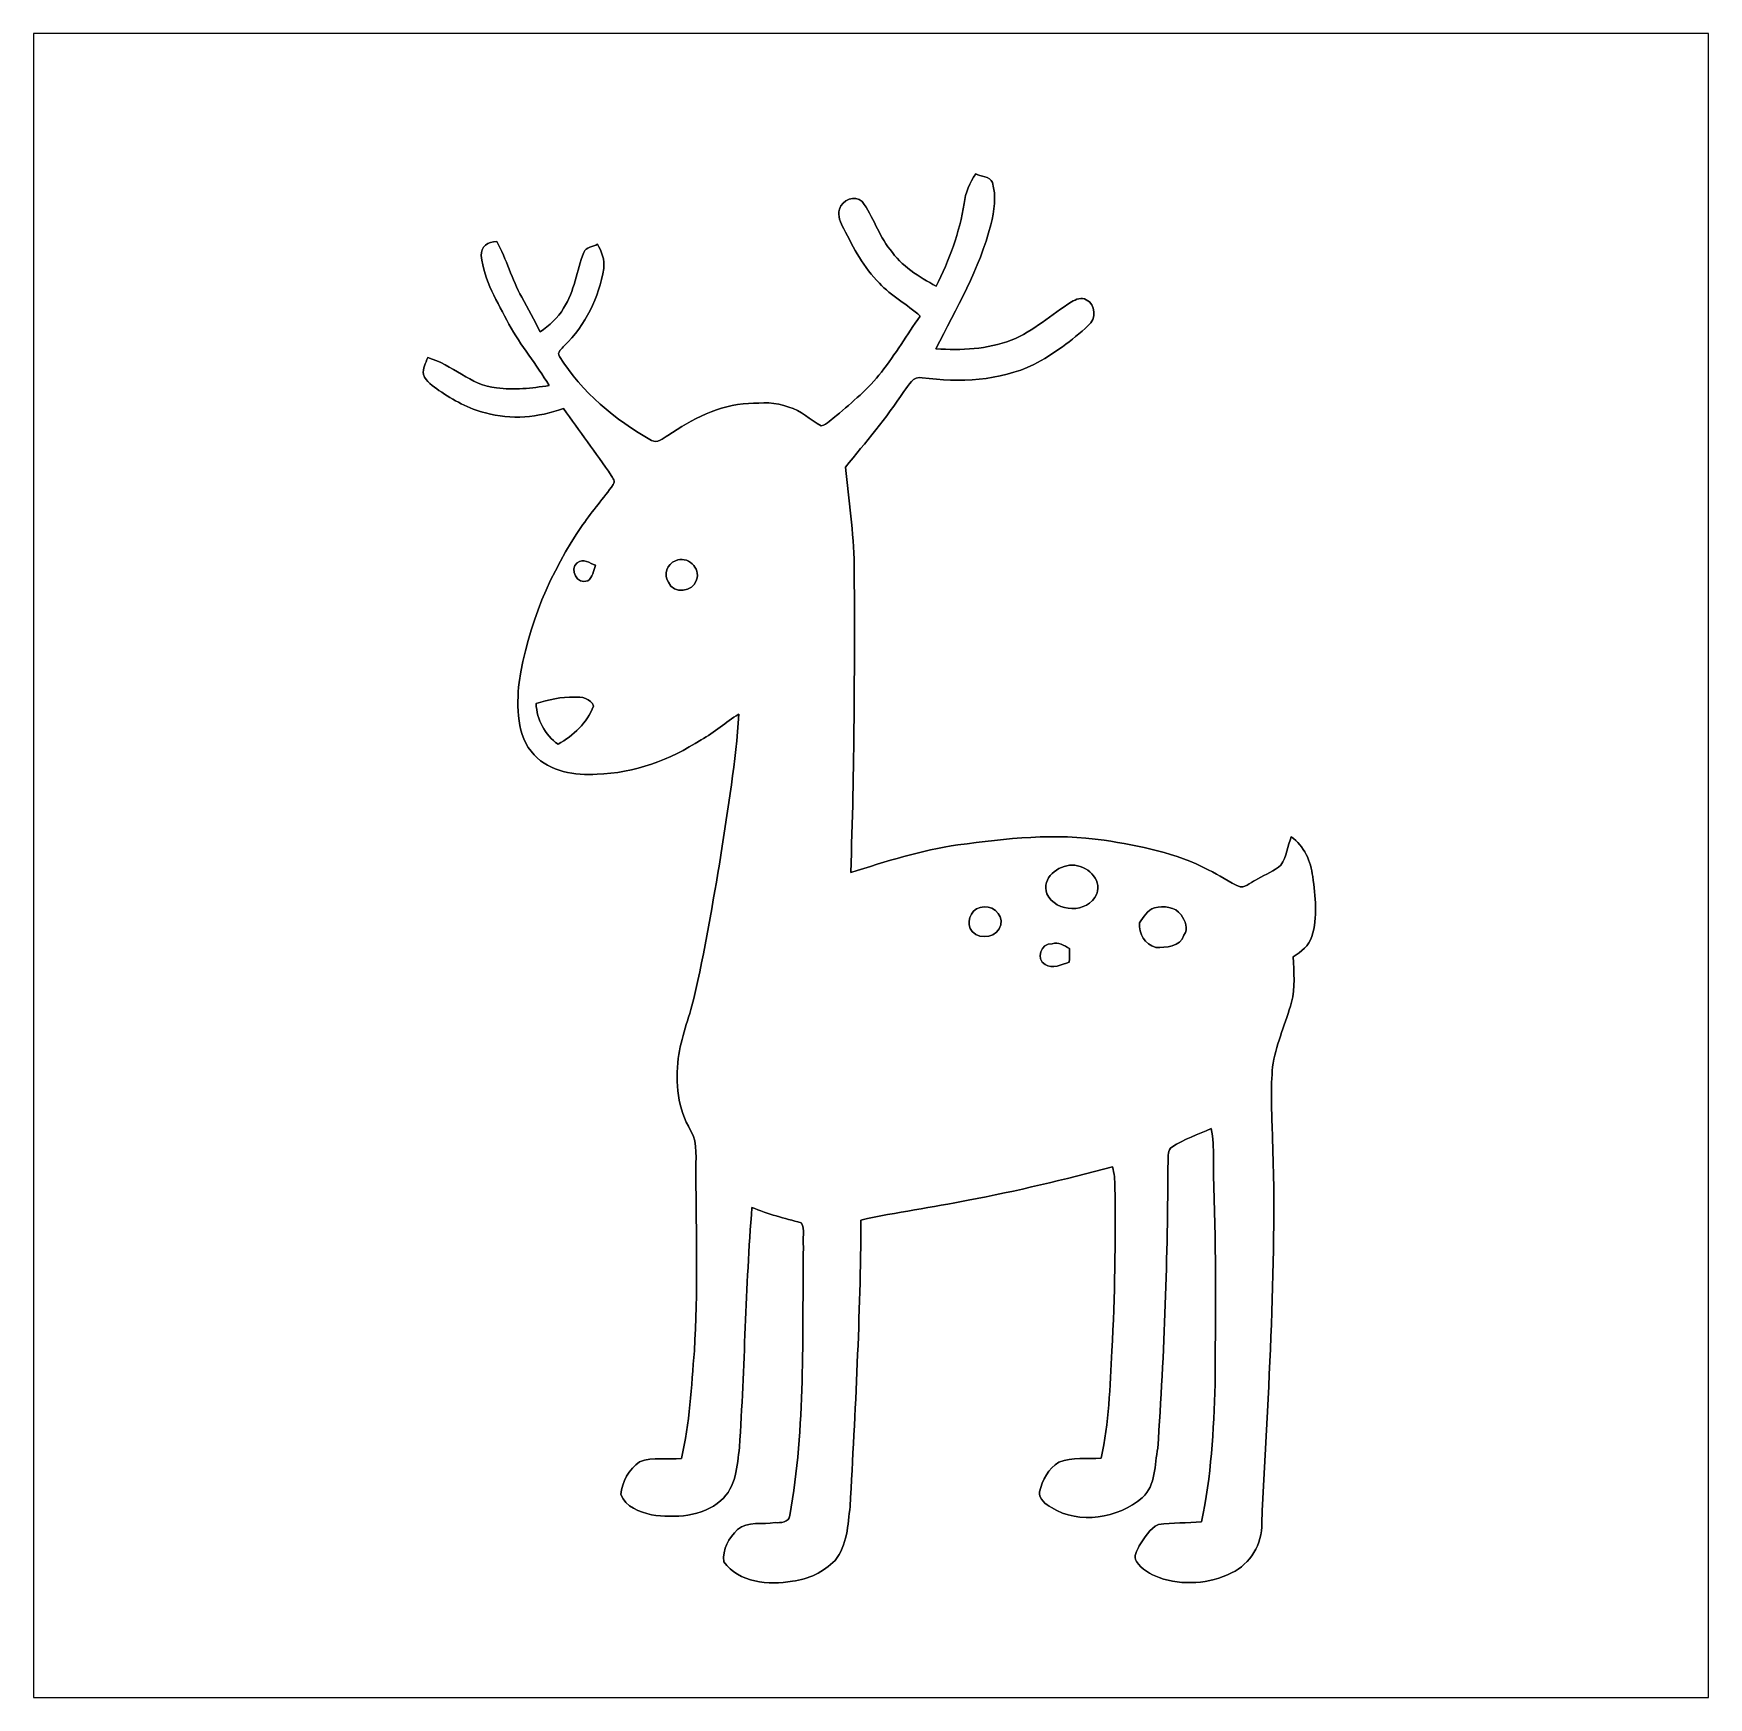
# Model space of a CAD drawing. Header units: centimetres. Extents: x -16.8 to 16.8, y -16.7 to 16.7.
import ezdxf

# ---------------------------------------------------------------- set-up
doc = ezdxf.new("R2010")
doc.units = ezdxf.units.CM
doc.header["$MEASUREMENT"] = 0
doc.layers.add('Layer 1', color=7, linetype='Continuous')

msp = doc.modelspace()

# ---------------------------------------------------------------- linework, layer by layer
at = {"layer": 'Layer 1', "color": 7}
for points, knots in [([(-16.77458, 16.66875), (-16.77458, 16.66875), (16.77458, 16.66875), (16.77458, 16.66875), (16.77458, 16.66875), (16.77458, 16.66875), (16.77458, -16.66875), (16.77458, -16.66875), (16.77458, -16.66875), (16.77458, -16.66875), (-16.77458, -16.66875), (-16.77458, -16.66875), (-16.77458, -16.66875), (-16.77458, -16.66875), (-16.77458, 16.66875), (-16.77458, 16.66875), (-16.77458, 16.66875), (-16.77458, 16.66875), (-16.77458, 16.66875), (-16.77458, 16.66875)], [0, 0, 0, 0, 0.16666667, 0.16666667, 0.16666667, 0.16666667, 0.33333333, 0.33333333, 0.33333333, 0.33333333, 0.5, 0.5, 0.5, 0.5, 0.66666667, 0.66666667, 0.66666667, 0.66666667, 1, 1, 1, 1]), ([(2.09656, 13.85746), (1.97979, 13.67719), (1.88771, 13.47999), (1.86619, 13.26374), (1.86619, 13.26374), (1.77553, 12.68307), (1.56527, 12.12885), (1.30493, 11.60427), (1.30493, 11.60427), (0.96132, 11.79865), (0.60784, 12.00644), (0.38382, 12.34264), (0.38382, 12.34264), (0.14358, 12.63086), (0.04833, 13.00374), (-0.17568, 13.30149), (-0.17568, 13.30149), (-0.31962, 13.44754), (-0.58455, 13.33218), (-0.62759, 13.14697), (-0.62759, 13.14697), (-0.67874, 13.01221), (-0.60396, 12.87639), (-0.54575, 12.7575), (-0.54575, 12.7575), (-0.34537, 12.37297), (-0.15169, 11.97081), (0.16757, 11.66812), (0.16757, 11.66812), (0.40569, 11.40636), (0.72461, 11.24267), (0.98496, 11.00667), (0.98496, 11.00667), (0.71649, 10.63837), (0.49212, 10.23973), (0.20708, 9.88342), (0.20708, 9.88342), (-0.04763, 9.55111), (-0.3743, 9.28546), (-0.68968, 9.01418), (-0.68968, 9.01418), (-0.78952, 8.94397), (-0.87489, 8.83708), (-0.99836, 8.80992), (-0.99836, 8.80992), (-1.22061, 8.92457), (-1.40018, 9.11825), (-1.64888, 9.1821), (-1.64888, 9.1821), (-1.90147, 9.29675), (-2.18334, 9.26712), (-2.45145, 9.25724), (-2.45145, 9.25724), (-3.04412, 9.22302), (-3.5881, 8.94786), (-4.06823, 8.61589), (-4.06823, 8.61589), (-4.16489, 8.56156), (-4.27919, 8.44762), (-4.39702, 8.51535), (-4.39702, 8.51535), (-5.12445, 8.92916), (-5.79085, 9.48161), (-6.23923, 10.19563), (-6.23923, 10.19563), (-6.29779, 10.28559), (-6.19478, 10.3505), (-6.14292, 10.41118), (-6.14292, 10.41118), (-5.7217, 10.82463), (-5.44442, 11.37779), (-5.35411, 11.95987), (-5.35411, 11.95987), (-5.3273, 12.13203), (-5.39609, 12.30101), (-5.47793, 12.44847), (-5.47793, 12.44847), (-5.55766, 12.39026), (-5.71183, 12.39414), (-5.75169, 12.28196), (-5.75169, 12.28196), (-5.90409, 11.91754), (-5.93125, 11.50056), (-6.15844, 11.16753), (-6.15844, 11.16753), (-6.26674, 10.96786), (-6.44208, 10.81899), (-6.62658, 10.69199), (-6.62658, 10.69199), (-6.74476, 10.92553), (-6.86611, 11.1573), (-6.99488, 11.38484), (-6.99488, 11.38484), (-7.19667, 11.74186), (-7.29509, 12.14579), (-7.49618, 12.50315), (-7.49618, 12.50315), (-7.66868, 12.50244), (-7.81614, 12.39485), (-7.80697, 12.21916), (-7.80697, 12.21916), (-7.75159, 11.71928), (-7.48136, 11.28219), (-7.25099, 10.84651), (-7.25099, 10.84651), (-7.0171, 10.414), (-6.69466, 10.03829), (-6.44843, 9.61496), (-6.44843, 9.61496), (-6.79626, 9.56063), (-7.15081, 9.52147), (-7.50217, 9.56874), (-7.50217, 9.56874), (-8.0204, 9.61743), (-8.38729, 10.04464), (-8.87801, 10.17482), (-8.87801, 10.17482), (-8.91681, 10.06651), (-8.98631, 9.95574), (-8.96549, 9.83686), (-8.96549, 9.83686), (-8.91223, 9.69081), (-8.77253, 9.60367), (-8.65364, 9.51442), (-8.65364, 9.51442), (-8.36189, 9.33132), (-8.06274, 9.14259), (-7.72054, 9.06921), (-7.72054, 9.06921), (-7.20972, 8.91928), (-6.65833, 8.97714), (-6.16232, 9.15458), (-6.16232, 9.15458), (-5.83706, 8.71149), (-5.51815, 8.26347), (-5.201, 7.81438), (-5.201, 7.81438), (-5.17137, 7.76182), (-5.11598, 7.69232), (-5.16537, 7.63482), (-5.16537, 7.63482), (-5.35093, 7.35471), (-5.58412, 7.10882), (-5.77003, 6.82872), (-5.77003, 6.82872), (-6.4262, 5.88857), (-6.87282, 4.79884), (-7.05026, 3.66571), (-7.05026, 3.66571), (-7.09083, 3.17712), (-7.11024, 2.59856), (-6.74546, 2.21403), (-6.74546, 2.21403), (-6.42902, 1.87889), (-5.92702, 1.79987), (-5.48711, 1.82668), (-5.48711, 1.82668), (-4.74416, 1.8542), (-4.02096, 2.11138), (-3.40325, 2.52024), (-3.40325, 2.52024), (-3.12984, 2.65853), (-2.91006, 2.87514), (-2.64936, 3.03177), (-2.64936, 3.03177), (-2.70228, 2.08421), (-2.87091, 1.14794), (-3.00496, 0.20955), (-3.00496, 0.20955), (-3.17112, -0.75036), (-3.32211, -1.7145), (-3.55106, -2.66241), (-3.55106, -2.66241), (-3.64455, -3.06564), (-3.80894, -3.45123), (-3.86221, -3.86362), (-3.86221, -3.86362), (-3.92042, -4.35328), (-3.86786, -4.87609), (-3.6128, -5.30719), (-3.6128, -5.30719), (-3.45334, -5.57389), (-3.52108, -5.89739), (-3.50696, -6.19125), (-3.50696, -6.19125), (-3.50203, -7.36776), (-3.46675, -8.54498), (-3.53766, -9.72044), (-3.53766, -9.72044), (-3.59939, -10.44257), (-3.63114, -11.17212), (-3.79624, -11.8805), (-3.79624, -11.8805), (-4.07599, -11.91331), (-4.36704, -11.84134), (-4.63585, -11.94682), (-4.63585, -11.94682), (-4.84329, -12.09781), (-4.99216, -12.34757), (-5.00874, -12.60404), (-5.00874, -12.60404), (-4.91913, -12.85416), (-4.62986, -12.95118), (-4.39738, -13.00797), (-4.39738, -13.00797), (-3.92748, -13.07641), (-3.3842, -13.05384), (-3.00884, -12.72399), (-3.00884, -12.72399), (-2.70087, -12.46011), (-2.6797, -12.02761), (-2.63525, -11.65472), (-2.63525, -11.65472), (-2.52836, -10.05452), (-2.51425, -8.44903), (-2.38443, -6.85059), (-2.38443, -6.85059), (-2.06551, -6.98182), (-1.73355, -7.07249), (-1.40018, -7.15574), (-1.40018, -7.15574), (-1.30457, -7.29121), (-1.38183, -7.48312), (-1.3529, -7.63729), (-1.3529, -7.63729), (-1.38359, -9.43151), (-1.30351, -11.24656), (-1.62701, -13.01997), (-1.62701, -13.01997), (-1.63689, -13.16743), (-1.81293, -13.1699), (-1.92264, -13.16496), (-1.92264, -13.16496), (-2.17029, -13.20729), (-2.46944, -13.12439), (-2.67441, -13.30607), (-2.67441, -13.30607), (-2.84586, -13.47188), (-2.98027, -13.70048), (-2.94958, -13.94883), (-2.94958, -13.94883), (-2.64336, -14.37146), (-2.04893, -14.41803), (-1.57409, -14.33865), (-1.57409, -14.33865), (-1.2506, -14.30338), (-0.94897, -14.14921), (-0.71861, -13.92132), (-0.71861, -13.92132), (-0.47272, -13.62075), (-0.46355, -13.20906), (-0.4191, -12.8397), (-0.4191, -12.8397), (-0.31327, -10.9287), (-0.21202, -9.01735), (-0.20038, -7.10318), (-0.20038, -7.10318), (0.50906, -6.94443), (1.23155, -6.85377), (1.9431, -6.70631), (1.9431, -6.70631), (2.91641, -6.52392), (3.8795, -6.29144), (4.83623, -6.03744), (4.83623, -6.03744), (4.87433, -6.16726), (4.88527, -6.30167), (4.88562, -6.43749), (4.88562, -6.43749), (4.89902, -7.53181), (4.88597, -8.62683), (4.82494, -9.72009), (4.82494, -9.72009), (4.78437, -10.4394), (4.77238, -11.16859), (4.60728, -11.87379), (4.60728, -11.87379), (4.32576, -11.89884), (4.03366, -11.84734), (3.76484, -11.9507), (3.76484, -11.9507), (3.55812, -12.08052), (3.42688, -12.3123), (3.37785, -12.5476), (3.37785, -12.5476), (3.3528, -12.7), (3.50379, -12.79525), (3.61491, -12.8651), (3.61491, -12.8651), (4.17371, -13.21082), (4.94418, -13.07959), (5.43384, -12.66543), (5.43384, -12.66543), (5.70759, -12.41531), (5.68078, -12.00997), (5.74287, -11.67236), (5.74287, -11.67236), (5.87657, -9.75431), (5.94254, -7.83096), (5.94924, -5.90868), (5.94924, -5.90868), (5.95559, -5.82542), (5.94042, -5.6956), (6.02615, -5.64092), (6.02615, -5.64092), (6.27168, -5.48358), (6.54756, -5.38586), (6.8139, -5.2705), (6.8139, -5.2705), (6.89151, -5.65397), (6.8453, -6.04979), (6.86717, -6.43855), (6.86717, -6.43855), (6.91727, -7.75476), (6.89257, -9.07239), (6.89575, -10.38966), (6.89575, -10.38966), (6.86259, -11.31394), (6.81672, -12.24527), (6.61917, -13.15191), (6.61917, -13.15191), (6.3313, -13.17272), (6.04097, -13.1639), (5.75557, -13.20377), (5.75557, -13.20377), (5.57706, -13.28385), (5.47687, -13.47399), (5.37386, -13.63027), (5.37386, -13.63027), (5.3273, -13.72306), (5.25145, -13.83877), (5.31883, -13.94107), (5.31883, -13.94107), (5.4162, -14.10406), (5.59894, -14.19754), (5.77074, -14.26739), (5.77074, -14.26739), (6.23923, -14.42896), (6.77898, -14.39369), (7.22277, -14.1732), (7.22277, -14.1732), (7.59672, -13.99364), (7.83978, -13.59182), (7.82532, -13.17801), (7.82532, -13.17801), (7.95514, -10.52266), (8.14599, -7.86412), (8.0331, -5.20382), (8.0331, -5.20382), (8.02252, -4.78861), (8.00488, -4.37092), (8.05215, -3.95746), (8.05215, -3.95746), (8.13223, -3.53907), (8.31003, -3.14889), (8.42363, -2.74002), (8.42363, -2.74002), (8.50618, -2.44369), (8.46279, -2.13536), (8.45891, -1.83268), (8.45891, -1.83268), (8.61095, -1.72791), (8.77288, -1.60867), (8.83109, -1.42416), (8.83109, -1.42416), (8.9475, -1.03505), (8.90235, -0.61913), (8.84731, -0.22331), (8.84731, -0.22331), (8.81168, 0.08537), (8.67727, 0.39194), (8.41798, 0.57679), (8.41798, 0.57679), (8.34284, 0.39017), (8.33014, 0.17533), (8.21126, 0.00847), (8.21126, 0.00847), (8.08002, -0.11783), (7.89975, -0.17392), (7.74735, -0.26988), (7.74735, -0.26988), (7.63094, -0.31926), (7.52792, -0.43004), (7.39634, -0.42968), (7.39634, -0.42968), (7.17197, -0.33867), (6.97618, -0.18874), (6.75605, -0.08749), (6.75605, -0.08749), (6.11011, 0.25365), (5.38515, 0.39793), (4.66937, 0.50518), (4.66937, 0.50518), (3.69641, 0.65334), (2.70933, 0.54504), (1.74131, 0.41169), (1.74131, 0.41169), (1.00612, 0.31009), (0.29916, 0.07867), (-0.40675, -0.14076), (-0.40675, -0.14076), (-0.33091, 1.91029), (-0.32667, 3.96275), (-0.33584, 6.01521), (-0.33584, 6.01521), (-0.34184, 6.6735), (-0.45579, 7.32331), (-0.50906, 7.97807), (-0.50906, 7.97807), (-0.10971, 8.47796), (0.30903, 8.96338), (0.6604, 9.49925), (0.6604, 9.49925), (0.7553, 9.61637), (0.84138, 9.81781), (1.02658, 9.773), (1.02658, 9.773), (1.77553, 9.66929), (2.57069, 9.70421), (3.26178, 10.03794), (3.26178, 10.03794), (3.66183, 10.24079), (4.02061, 10.51842), (4.35257, 10.81758), (4.35257, 10.81758), (4.50956, 10.94916), (4.50779, 11.24197), (4.312, 11.3344), (4.312, 11.3344), (4.21675, 11.39649), (4.10422, 11.3411), (4.01673, 11.29347), (4.01673, 11.29347), (3.61315, 11.03983), (3.25579, 10.70398), (2.80846, 10.52477), (2.80846, 10.52477), (2.32974, 10.34239), (1.80834, 10.31381), (1.30175, 10.35403), (1.30175, 10.35403), (1.70709, 11.1633), (2.17417, 11.95317), (2.39959, 12.83829), (2.39959, 12.83829), (2.47015, 13.11204), (2.51425, 13.40697), (2.43029, 13.68319), (2.43029, 13.68319), (2.38266, 13.81513), (2.19251, 13.80067), (2.09656, 13.85746)], [0, 0, 0, 0, 0.00877193, 0.00877193, 0.00877193, 0.00877193, 0.01754386, 0.01754386, 0.01754386, 0.01754386, 0.02631579, 0.02631579, 0.02631579, 0.02631579, 0.03508772, 0.03508772, 0.03508772, 0.03508772, 0.04385965, 0.04385965, 0.04385965, 0.04385965, 0.05263158, 0.05263158, 0.05263158, 0.05263158, 0.06140351, 0.06140351, 0.06140351, 0.06140351, 0.07017544, 0.07017544, 0.07017544, 0.07017544, 0.07894737, 0.07894737, 0.07894737, 0.07894737, 0.0877193, 0.0877193, 0.0877193, 0.0877193, 0.09649123, 0.09649123, 0.09649123, 0.09649123, 0.10526316, 0.10526316, 0.10526316, 0.10526316, 0.11403509, 0.11403509, 0.11403509, 0.11403509, 0.12280702, 0.12280702, 0.12280702, 0.12280702, 0.13157895, 0.13157895, 0.13157895, 0.13157895, 0.14035088, 0.14035088, 0.14035088, 0.14035088, 0.14912281, 0.14912281, 0.14912281, 0.14912281, 0.15789474, 0.15789474, 0.15789474, 0.15789474, 0.16666667, 0.16666667, 0.16666667, 0.16666667, 0.1754386, 0.1754386, 0.1754386, 0.1754386, 0.18421053, 0.18421053, 0.18421053, 0.18421053, 0.19298246, 0.19298246, 0.19298246, 0.19298246, 0.20175439, 0.20175439, 0.20175439, 0.20175439, 0.21052632, 0.21052632, 0.21052632, 0.21052632, 0.21929825, 0.21929825, 0.21929825, 0.21929825, 0.22807018, 0.22807018, 0.22807018, 0.22807018, 0.23684211, 0.23684211, 0.23684211, 0.23684211, 0.24561404, 0.24561404, 0.24561404, 0.24561404, 0.25438596, 0.25438596, 0.25438596, 0.25438596, 0.26315789, 0.26315789, 0.26315789, 0.26315789, 0.27192982, 0.27192982, 0.27192982, 0.27192982, 0.28070175, 0.28070175, 0.28070175, 0.28070175, 0.28947368, 0.28947368, 0.28947368, 0.28947368, 0.29824561, 0.29824561, 0.29824561, 0.29824561, 0.30701754, 0.30701754, 0.30701754, 0.30701754, 0.31578947, 0.31578947, 0.31578947, 0.31578947, 0.3245614, 0.3245614, 0.3245614, 0.3245614, 0.33333333, 0.33333333, 0.33333333, 0.33333333, 0.34210526, 0.34210526, 0.34210526, 0.34210526, 0.35087719, 0.35087719, 0.35087719, 0.35087719, 0.35964912, 0.35964912, 0.35964912, 0.35964912, 0.36842105, 0.36842105, 0.36842105, 0.36842105, 0.37719298, 0.37719298, 0.37719298, 0.37719298, 0.38596491, 0.38596491, 0.38596491, 0.38596491, 0.39473684, 0.39473684, 0.39473684, 0.39473684, 0.40350877, 0.40350877, 0.40350877, 0.40350877, 0.4122807, 0.4122807, 0.4122807, 0.4122807, 0.42105263, 0.42105263, 0.42105263, 0.42105263, 0.42982456, 0.42982456, 0.42982456, 0.42982456, 0.43859649, 0.43859649, 0.43859649, 0.43859649, 0.44736842, 0.44736842, 0.44736842, 0.44736842, 0.45614035, 0.45614035, 0.45614035, 0.45614035, 0.46491228, 0.46491228, 0.46491228, 0.46491228, 0.47368421, 0.47368421, 0.47368421, 0.47368421, 0.48245614, 0.48245614, 0.48245614, 0.48245614, 0.49122807, 0.49122807, 0.49122807, 0.49122807, 0.5, 0.5, 0.5, 0.5, 0.50877193, 0.50877193, 0.50877193, 0.50877193, 0.51754386, 0.51754386, 0.51754386, 0.51754386, 0.52631579, 0.52631579, 0.52631579, 0.52631579, 0.53508772, 0.53508772, 0.53508772, 0.53508772, 0.54385965, 0.54385965, 0.54385965, 0.54385965, 0.55263158, 0.55263158, 0.55263158, 0.55263158, 0.56140351, 0.56140351, 0.56140351, 0.56140351, 0.57017544, 0.57017544, 0.57017544, 0.57017544, 0.57894737, 0.57894737, 0.57894737, 0.57894737, 0.5877193, 0.5877193, 0.5877193, 0.5877193, 0.59649123, 0.59649123, 0.59649123, 0.59649123, 0.60526316, 0.60526316, 0.60526316, 0.60526316, 0.61403509, 0.61403509, 0.61403509, 0.61403509, 0.62280702, 0.62280702, 0.62280702, 0.62280702, 0.63157895, 0.63157895, 0.63157895, 0.63157895, 0.64035088, 0.64035088, 0.64035088, 0.64035088, 0.64912281, 0.64912281, 0.64912281, 0.64912281, 0.65789474, 0.65789474, 0.65789474, 0.65789474, 0.66666667, 0.66666667, 0.66666667, 0.66666667, 0.6754386, 0.6754386, 0.6754386, 0.6754386, 0.68421053, 0.68421053, 0.68421053, 0.68421053, 0.69298246, 0.69298246, 0.69298246, 0.69298246, 0.70175439, 0.70175439, 0.70175439, 0.70175439, 0.71052632, 0.71052632, 0.71052632, 0.71052632, 0.71929825, 0.71929825, 0.71929825, 0.71929825, 0.72807018, 0.72807018, 0.72807018, 0.72807018, 0.73684211, 0.73684211, 0.73684211, 0.73684211, 0.74561404, 0.74561404, 0.74561404, 0.74561404, 0.75438596, 0.75438596, 0.75438596, 0.75438596, 0.76315789, 0.76315789, 0.76315789, 0.76315789, 0.77192982, 0.77192982, 0.77192982, 0.77192982, 0.78070175, 0.78070175, 0.78070175, 0.78070175, 0.78947368, 0.78947368, 0.78947368, 0.78947368, 0.79824561, 0.79824561, 0.79824561, 0.79824561, 0.80701754, 0.80701754, 0.80701754, 0.80701754, 0.81578947, 0.81578947, 0.81578947, 0.81578947, 0.8245614, 0.8245614, 0.8245614, 0.8245614, 0.83333333, 0.83333333, 0.83333333, 0.83333333, 0.84210526, 0.84210526, 0.84210526, 0.84210526, 0.85087719, 0.85087719, 0.85087719, 0.85087719, 0.85964912, 0.85964912, 0.85964912, 0.85964912, 0.86842105, 0.86842105, 0.86842105, 0.86842105, 0.87719298, 0.87719298, 0.87719298, 0.87719298, 0.88596491, 0.88596491, 0.88596491, 0.88596491, 0.89473684, 0.89473684, 0.89473684, 0.89473684, 0.90350877, 0.90350877, 0.90350877, 0.90350877, 0.9122807, 0.9122807, 0.9122807, 0.9122807, 0.92105263, 0.92105263, 0.92105263, 0.92105263, 0.92982456, 0.92982456, 0.92982456, 0.92982456, 0.93859649, 0.93859649, 0.93859649, 0.93859649, 0.94736842, 0.94736842, 0.94736842, 0.94736842, 0.95614035, 0.95614035, 0.95614035, 0.95614035, 0.96491228, 0.96491228, 0.96491228, 0.96491228, 0.97368421, 0.97368421, 0.97368421, 0.97368421, 0.98245614, 0.98245614, 0.98245614, 0.98245614, 1, 1, 1, 1]), ([(-5.88328, 6.06108), (-5.7718, 6.16444), (-5.63069, 6.05402), (-5.51709, 6.01416), (-5.51709, 6.01416), (-5.55131, 5.90762), (-5.57318, 5.77427), (-5.67231, 5.70336), (-5.67231, 5.70336), (-5.88116, 5.60776), (-6.0579, 5.94431), (-5.88328, 6.06108)], [0, 0, 0, 0, 0.25, 0.25, 0.25, 0.25, 0.5, 0.5, 0.5, 0.5, 1, 1, 1, 1]), ([(-3.91619, 6.10482), (-3.68406, 6.21806), (-3.39866, 5.96089), (-3.49744, 5.721), (-3.49744, 5.721), (-3.56059, 5.47476), (-3.95852, 5.43313), (-4.058, 5.67584), (-4.058, 5.67584), (-4.1529, 5.8293), (-4.08764, 6.04167), (-3.91619, 6.10482)], [0, 0, 0, 0, 0.25, 0.25, 0.25, 0.25, 0.5, 0.5, 0.5, 0.5, 1, 1, 1, 1]), ([(-6.70736, 3.2445), (-6.45971, 3.31929), (-6.20571, 3.38631), (-5.94395, 3.37291), (-5.94395, 3.37291), (-5.80461, 3.38631), (-5.60211, 3.35033), (-5.5566, 3.19193), (-5.5566, 3.19193), (-5.68537, 2.85679), (-5.9623, 2.60279), (-6.26851, 2.42782), (-6.26851, 2.42782), (-6.52956, 2.62184), (-6.69608, 2.91712), (-6.70736, 3.2445)], [0, 0, 0, 0, 0.2, 0.2, 0.2, 0.2, 0.4, 0.4, 0.4, 0.4, 0.6, 0.6, 0.6, 0.6, 1, 1, 1, 1]), ([(4.03154, 0.00882), (4.31518, 0.00353), (4.63268, -0.25964), (4.52049, -0.57009), (4.52049, -0.57009), (4.34693, -0.9712), (3.70522, -0.9525), (3.5239, -0.56656), (3.5239, -0.56656), (3.40572, -0.25083), (3.7465, 0.0067), (4.03154, 0.00882)], [0, 0, 0, 0, 0.25, 0.25, 0.25, 0.25, 0.5, 0.5, 0.5, 0.5, 1, 1, 1, 1]), ([(2.1844, -0.84314), (2.39113, -0.76376), (2.65818, -0.96238), (2.60138, -1.18604), (2.60138, -1.18604), (2.55341, -1.43792), (2.19393, -1.50248), (2.02847, -1.32362), (2.02847, -1.32362), (1.88983, -1.16734), (1.98261, -0.89076), (2.1844, -0.84314)], [0, 0, 0, 0, 0.25, 0.25, 0.25, 0.25, 0.5, 0.5, 0.5, 0.5, 1, 1, 1, 1]), ([(5.67902, -0.84843), (5.85964, -0.80222), (6.09247, -0.82444), (6.20924, -0.98813), (6.20924, -0.98813), (6.29426, -1.10173), (6.36764, -1.26612), (6.26674, -1.39524), (6.26674, -1.39524), (6.19407, -1.6316), (5.90656, -1.64394), (5.70301, -1.64042), (5.70301, -1.64042), (5.48534, -1.58609), (5.36187, -1.36525), (5.37845, -1.15111), (5.37845, -1.15111), (5.45394, -1.03223), (5.53614, -0.89323), (5.67902, -0.84843)], [0, 0, 0, 0, 0.16666667, 0.16666667, 0.16666667, 0.16666667, 0.33333333, 0.33333333, 0.33333333, 0.33333333, 0.5, 0.5, 0.5, 0.5, 0.66666667, 0.66666667, 0.66666667, 0.66666667, 1, 1, 1, 1]), ([(3.6262, -1.56774), (3.75461, -1.52153), (3.86856, -1.6062), (3.97545, -1.66264), (3.97545, -1.66264), (3.97475, -1.73143), (3.97298, -1.86972), (3.97228, -1.93887), (3.97228, -1.93887), (3.81776, -1.98367), (3.63502, -2.08492), (3.48615, -1.98296), (3.48615, -1.98296), (3.29988, -1.88101), (3.40219, -1.54129), (3.6262, -1.56774)], [0, 0, 0, 0, 0.2, 0.2, 0.2, 0.2, 0.4, 0.4, 0.4, 0.4, 0.6, 0.6, 0.6, 0.6, 1, 1, 1, 1])]:
    msp.add_open_spline(points, degree=3, knots=knots, dxfattribs=at)
at = {"layer": 'Layer 1', "color": 251}
for points, knots in [([(2.09656, 13.85746), (2.19251, 13.80067), (2.38266, 13.81513), (2.43029, 13.68319), (2.43029, 13.68319), (2.51425, 13.40697), (2.47015, 13.11204), (2.39959, 12.83829), (2.39959, 12.83829), (2.17417, 11.95317), (1.70709, 11.1633), (1.30175, 10.35403), (1.30175, 10.35403), (1.80834, 10.31381), (2.32974, 10.34239), (2.80846, 10.52477), (2.80846, 10.52477), (3.25579, 10.70398), (3.61315, 11.03983), (4.01673, 11.29347), (4.01673, 11.29347), (4.10422, 11.3411), (4.21675, 11.39649), (4.312, 11.3344), (4.312, 11.3344), (4.50779, 11.24197), (4.50956, 10.94916), (4.35257, 10.81758), (4.35257, 10.81758), (4.02061, 10.51842), (3.66183, 10.24079), (3.26178, 10.03794), (3.26178, 10.03794), (2.57069, 9.70421), (1.77553, 9.66929), (1.02658, 9.773), (1.02658, 9.773), (0.84138, 9.81781), (0.7553, 9.61637), (0.6604, 9.49925), (0.6604, 9.49925), (0.30903, 8.96338), (-0.10971, 8.47796), (-0.50906, 7.97807), (-0.50906, 7.97807), (-0.45579, 7.32331), (-0.34184, 6.6735), (-0.33584, 6.01521), (-0.33584, 6.01521), (-0.32667, 3.96275), (-0.33091, 1.91029), (-0.40675, -0.14076), (-0.40675, -0.14076), (0.29916, 0.07867), (1.00612, 0.31009), (1.74131, 0.41169), (1.74131, 0.41169), (2.70933, 0.54504), (3.69641, 0.65334), (4.66937, 0.50518), (4.66937, 0.50518), (5.38515, 0.39793), (6.11011, 0.25365), (6.75605, -0.08749), (6.75605, -0.08749), (6.97618, -0.18874), (7.17197, -0.33867), (7.39634, -0.42968), (7.39634, -0.42968), (7.52792, -0.43004), (7.63094, -0.31926), (7.74735, -0.26988), (7.74735, -0.26988), (7.89975, -0.17392), (8.08002, -0.11783), (8.21126, 0.00847), (8.21126, 0.00847), (8.33014, 0.17533), (8.34284, 0.39017), (8.41798, 0.57679), (8.41798, 0.57679), (8.67727, 0.39194), (8.81168, 0.08537), (8.84731, -0.22331), (8.84731, -0.22331), (8.90235, -0.61913), (8.9475, -1.03505), (8.83109, -1.42416), (8.83109, -1.42416), (8.77288, -1.60867), (8.61095, -1.72791), (8.45891, -1.83268), (8.45891, -1.83268), (8.46279, -2.13536), (8.50618, -2.44369), (8.42363, -2.74002), (8.42363, -2.74002), (8.31003, -3.14889), (8.13223, -3.53907), (8.05215, -3.95746), (8.05215, -3.95746), (8.00488, -4.37092), (8.02252, -4.78861), (8.0331, -5.20382), (8.0331, -5.20382), (8.14599, -7.86412), (7.95514, -10.52266), (7.82532, -13.17801), (7.82532, -13.17801), (7.83978, -13.59182), (7.59672, -13.99364), (7.22277, -14.1732), (7.22277, -14.1732), (6.77898, -14.39369), (6.23923, -14.42896), (5.77074, -14.26739), (5.77074, -14.26739), (5.59894, -14.19754), (5.4162, -14.10406), (5.31883, -13.94107), (5.31883, -13.94107), (5.25145, -13.83877), (5.3273, -13.72306), (5.37386, -13.63027), (5.37386, -13.63027), (5.47687, -13.47399), (5.57706, -13.28385), (5.75557, -13.20377), (5.75557, -13.20377), (6.04097, -13.1639), (6.3313, -13.17272), (6.61917, -13.15191), (6.61917, -13.15191), (6.81672, -12.24527), (6.86259, -11.31394), (6.89575, -10.38966), (6.89575, -10.38966), (6.89257, -9.07239), (6.91727, -7.75476), (6.86717, -6.43855), (6.86717, -6.43855), (6.8453, -6.04979), (6.89151, -5.65397), (6.8139, -5.2705), (6.8139, -5.2705), (6.54756, -5.38586), (6.27168, -5.48358), (6.02615, -5.64092), (6.02615, -5.64092), (5.94042, -5.6956), (5.95559, -5.82542), (5.94924, -5.90868), (5.94924, -5.90868), (5.94254, -7.83096), (5.87657, -9.75431), (5.74287, -11.67236), (5.74287, -11.67236), (5.68078, -12.00997), (5.70759, -12.41531), (5.43384, -12.66543), (5.43384, -12.66543), (4.94418, -13.07959), (4.17371, -13.21082), (3.61491, -12.8651), (3.61491, -12.8651), (3.50379, -12.79525), (3.3528, -12.7), (3.37785, -12.5476), (3.37785, -12.5476), (3.42688, -12.3123), (3.55812, -12.08052), (3.76484, -11.9507), (3.76484, -11.9507), (4.03366, -11.84734), (4.32576, -11.89884), (4.60728, -11.87379), (4.60728, -11.87379), (4.77238, -11.16859), (4.78437, -10.4394), (4.82494, -9.72009), (4.82494, -9.72009), (4.88597, -8.62683), (4.89902, -7.53181), (4.88562, -6.43749), (4.88562, -6.43749), (4.88527, -6.30167), (4.87433, -6.16726), (4.83623, -6.03744), (4.83623, -6.03744), (3.8795, -6.29144), (2.91641, -6.52392), (1.9431, -6.70631), (1.9431, -6.70631), (1.23155, -6.85377), (0.50906, -6.94443), (-0.20038, -7.10318), (-0.20038, -7.10318), (-0.21202, -9.01735), (-0.31327, -10.9287), (-0.4191, -12.8397), (-0.4191, -12.8397), (-0.46355, -13.20906), (-0.47272, -13.62075), (-0.71861, -13.92132), (-0.71861, -13.92132), (-0.94897, -14.14921), (-1.2506, -14.30338), (-1.57409, -14.33865), (-1.57409, -14.33865), (-2.04893, -14.41803), (-2.64336, -14.37146), (-2.94958, -13.94883), (-2.94958, -13.94883), (-2.98027, -13.70048), (-2.84586, -13.47188), (-2.67441, -13.30607), (-2.67441, -13.30607), (-2.46944, -13.12439), (-2.17029, -13.20729), (-1.92264, -13.16496), (-1.92264, -13.16496), (-1.81293, -13.1699), (-1.63689, -13.16743), (-1.62701, -13.01997), (-1.62701, -13.01997), (-1.30351, -11.24656), (-1.38359, -9.43151), (-1.3529, -7.63729), (-1.3529, -7.63729), (-1.38183, -7.48312), (-1.30457, -7.29121), (-1.40018, -7.15574), (-1.40018, -7.15574), (-1.73355, -7.07249), (-2.06551, -6.98182), (-2.38443, -6.85059), (-2.38443, -6.85059), (-2.51425, -8.44903), (-2.52836, -10.05452), (-2.63525, -11.65472), (-2.63525, -11.65472), (-2.6797, -12.02761), (-2.70087, -12.46011), (-3.00884, -12.72399), (-3.00884, -12.72399), (-3.3842, -13.05384), (-3.92748, -13.07641), (-4.39738, -13.00797), (-4.39738, -13.00797), (-4.62986, -12.95118), (-4.91913, -12.85416), (-5.00874, -12.60404), (-5.00874, -12.60404), (-4.99216, -12.34757), (-4.84329, -12.09781), (-4.63585, -11.94682), (-4.63585, -11.94682), (-4.36704, -11.84134), (-4.07599, -11.91331), (-3.79624, -11.8805), (-3.79624, -11.8805), (-3.63114, -11.17212), (-3.59939, -10.44257), (-3.53766, -9.72044), (-3.53766, -9.72044), (-3.46675, -8.54498), (-3.50203, -7.36776), (-3.50696, -6.19125), (-3.50696, -6.19125), (-3.52108, -5.89739), (-3.45334, -5.57389), (-3.6128, -5.30719), (-3.6128, -5.30719), (-3.86786, -4.87609), (-3.92042, -4.35328), (-3.86221, -3.86362), (-3.86221, -3.86362), (-3.80894, -3.45123), (-3.64455, -3.06564), (-3.55106, -2.66241), (-3.55106, -2.66241), (-3.32211, -1.7145), (-3.17112, -0.75036), (-3.00496, 0.20955), (-3.00496, 0.20955), (-2.87091, 1.14794), (-2.70228, 2.08421), (-2.64936, 3.03177), (-2.64936, 3.03177), (-2.91006, 2.87514), (-3.12984, 2.65853), (-3.40325, 2.52024), (-3.40325, 2.52024), (-4.02096, 2.11138), (-4.74416, 1.8542), (-5.48711, 1.82668), (-5.48711, 1.82668), (-5.92702, 1.79987), (-6.42902, 1.87889), (-6.74546, 2.21403), (-6.74546, 2.21403), (-7.11024, 2.59856), (-7.09083, 3.17712), (-7.05026, 3.66571), (-7.05026, 3.66571), (-6.87282, 4.79884), (-6.4262, 5.88857), (-5.77003, 6.82872), (-5.77003, 6.82872), (-5.58412, 7.10882), (-5.35093, 7.35471), (-5.16537, 7.63482), (-5.16537, 7.63482), (-5.11598, 7.69232), (-5.17137, 7.76182), (-5.201, 7.81438), (-5.201, 7.81438), (-5.51815, 8.26347), (-5.83706, 8.71149), (-6.16232, 9.15458), (-6.16232, 9.15458), (-6.65833, 8.97714), (-7.20972, 8.91928), (-7.72054, 9.06921), (-7.72054, 9.06921), (-8.06274, 9.14259), (-8.36189, 9.33132), (-8.65364, 9.51442), (-8.65364, 9.51442), (-8.77253, 9.60367), (-8.91223, 9.69081), (-8.96549, 9.83686), (-8.96549, 9.83686), (-8.98631, 9.95574), (-8.91681, 10.06651), (-8.87801, 10.17482), (-8.87801, 10.17482), (-8.38729, 10.04464), (-8.0204, 9.61743), (-7.50217, 9.56874), (-7.50217, 9.56874), (-7.15081, 9.52147), (-6.79626, 9.56063), (-6.44843, 9.61496), (-6.44843, 9.61496), (-6.69466, 10.03829), (-7.0171, 10.414), (-7.25099, 10.84651), (-7.25099, 10.84651), (-7.48136, 11.28219), (-7.75159, 11.71928), (-7.80697, 12.21916), (-7.80697, 12.21916), (-7.81614, 12.39485), (-7.66868, 12.50244), (-7.49618, 12.50315), (-7.49618, 12.50315), (-7.29509, 12.14579), (-7.19667, 11.74186), (-6.99488, 11.38484), (-6.99488, 11.38484), (-6.86611, 11.1573), (-6.74476, 10.92553), (-6.62658, 10.69199), (-6.62658, 10.69199), (-6.44208, 10.81899), (-6.26674, 10.96786), (-6.15844, 11.16753), (-6.15844, 11.16753), (-5.93125, 11.50056), (-5.90409, 11.91754), (-5.75169, 12.28196), (-5.75169, 12.28196), (-5.71183, 12.39414), (-5.55766, 12.39026), (-5.47793, 12.44847), (-5.47793, 12.44847), (-5.39609, 12.30101), (-5.3273, 12.13203), (-5.35411, 11.95987), (-5.35411, 11.95987), (-5.44442, 11.37779), (-5.7217, 10.82463), (-6.14292, 10.41118), (-6.14292, 10.41118), (-6.19478, 10.3505), (-6.29779, 10.28559), (-6.23923, 10.19563), (-6.23923, 10.19563), (-5.79085, 9.48161), (-5.12445, 8.92916), (-4.39702, 8.51535), (-4.39702, 8.51535), (-4.27919, 8.44762), (-4.16489, 8.56156), (-4.06823, 8.61589), (-4.06823, 8.61589), (-3.5881, 8.94786), (-3.04412, 9.22302), (-2.45145, 9.25724), (-2.45145, 9.25724), (-2.18334, 9.26712), (-1.90147, 9.29675), (-1.64888, 9.1821), (-1.64888, 9.1821), (-1.40018, 9.11825), (-1.22061, 8.92457), (-0.99836, 8.80992), (-0.99836, 8.80992), (-0.87489, 8.83708), (-0.78952, 8.94397), (-0.68968, 9.01418), (-0.68968, 9.01418), (-0.3743, 9.28546), (-0.04763, 9.55111), (0.20708, 9.88342), (0.20708, 9.88342), (0.49212, 10.23973), (0.71649, 10.63837), (0.98496, 11.00667), (0.98496, 11.00667), (0.72461, 11.24267), (0.40569, 11.40636), (0.16757, 11.66812), (0.16757, 11.66812), (-0.15169, 11.97081), (-0.34537, 12.37297), (-0.54575, 12.7575), (-0.54575, 12.7575), (-0.60396, 12.87639), (-0.67874, 13.01221), (-0.62759, 13.14697), (-0.62759, 13.14697), (-0.58455, 13.33218), (-0.31962, 13.44754), (-0.17568, 13.30149), (-0.17568, 13.30149), (0.04833, 13.00374), (0.14358, 12.63086), (0.38382, 12.34264), (0.38382, 12.34264), (0.60784, 12.00644), (0.96132, 11.79865), (1.30493, 11.60427), (1.30493, 11.60427), (1.56527, 12.12885), (1.77553, 12.68307), (1.86619, 13.26374), (1.86619, 13.26374), (1.88771, 13.47999), (1.97979, 13.67719), (2.09656, 13.85746), (2.09656, 13.85746), (2.09656, 13.85746), (2.09656, 13.85746), (2.09656, 13.85746)], [0, 0, 0, 0, 0.00869565, 0.00869565, 0.00869565, 0.00869565, 0.0173913, 0.0173913, 0.0173913, 0.0173913, 0.02608696, 0.02608696, 0.02608696, 0.02608696, 0.03478261, 0.03478261, 0.03478261, 0.03478261, 0.04347826, 0.04347826, 0.04347826, 0.04347826, 0.05217391, 0.05217391, 0.05217391, 0.05217391, 0.06086957, 0.06086957, 0.06086957, 0.06086957, 0.06956522, 0.06956522, 0.06956522, 0.06956522, 0.07826087, 0.07826087, 0.07826087, 0.07826087, 0.08695652, 0.08695652, 0.08695652, 0.08695652, 0.09565217, 0.09565217, 0.09565217, 0.09565217, 0.10434783, 0.10434783, 0.10434783, 0.10434783, 0.11304348, 0.11304348, 0.11304348, 0.11304348, 0.12173913, 0.12173913, 0.12173913, 0.12173913, 0.13043478, 0.13043478, 0.13043478, 0.13043478, 0.13913043, 0.13913043, 0.13913043, 0.13913043, 0.14782609, 0.14782609, 0.14782609, 0.14782609, 0.15652174, 0.15652174, 0.15652174, 0.15652174, 0.16521739, 0.16521739, 0.16521739, 0.16521739, 0.17391304, 0.17391304, 0.17391304, 0.17391304, 0.1826087, 0.1826087, 0.1826087, 0.1826087, 0.19130435, 0.19130435, 0.19130435, 0.19130435, 0.2, 0.2, 0.2, 0.2, 0.20869565, 0.20869565, 0.20869565, 0.20869565, 0.2173913, 0.2173913, 0.2173913, 0.2173913, 0.22608696, 0.22608696, 0.22608696, 0.22608696, 0.23478261, 0.23478261, 0.23478261, 0.23478261, 0.24347826, 0.24347826, 0.24347826, 0.24347826, 0.25217391, 0.25217391, 0.25217391, 0.25217391, 0.26086957, 0.26086957, 0.26086957, 0.26086957, 0.26956522, 0.26956522, 0.26956522, 0.26956522, 0.27826087, 0.27826087, 0.27826087, 0.27826087, 0.28695652, 0.28695652, 0.28695652, 0.28695652, 0.29565217, 0.29565217, 0.29565217, 0.29565217, 0.30434783, 0.30434783, 0.30434783, 0.30434783, 0.31304348, 0.31304348, 0.31304348, 0.31304348, 0.32173913, 0.32173913, 0.32173913, 0.32173913, 0.33043478, 0.33043478, 0.33043478, 0.33043478, 0.33913043, 0.33913043, 0.33913043, 0.33913043, 0.34782609, 0.34782609, 0.34782609, 0.34782609, 0.35652174, 0.35652174, 0.35652174, 0.35652174, 0.36521739, 0.36521739, 0.36521739, 0.36521739, 0.37391304, 0.37391304, 0.37391304, 0.37391304, 0.3826087, 0.3826087, 0.3826087, 0.3826087, 0.39130435, 0.39130435, 0.39130435, 0.39130435, 0.4, 0.4, 0.4, 0.4, 0.40869565, 0.40869565, 0.40869565, 0.40869565, 0.4173913, 0.4173913, 0.4173913, 0.4173913, 0.42608696, 0.42608696, 0.42608696, 0.42608696, 0.43478261, 0.43478261, 0.43478261, 0.43478261, 0.44347826, 0.44347826, 0.44347826, 0.44347826, 0.45217391, 0.45217391, 0.45217391, 0.45217391, 0.46086957, 0.46086957, 0.46086957, 0.46086957, 0.46956522, 0.46956522, 0.46956522, 0.46956522, 0.47826087, 0.47826087, 0.47826087, 0.47826087, 0.48695652, 0.48695652, 0.48695652, 0.48695652, 0.49565217, 0.49565217, 0.49565217, 0.49565217, 0.50434783, 0.50434783, 0.50434783, 0.50434783, 0.51304348, 0.51304348, 0.51304348, 0.51304348, 0.52173913, 0.52173913, 0.52173913, 0.52173913, 0.53043478, 0.53043478, 0.53043478, 0.53043478, 0.53913043, 0.53913043, 0.53913043, 0.53913043, 0.54782609, 0.54782609, 0.54782609, 0.54782609, 0.55652174, 0.55652174, 0.55652174, 0.55652174, 0.56521739, 0.56521739, 0.56521739, 0.56521739, 0.57391304, 0.57391304, 0.57391304, 0.57391304, 0.5826087, 0.5826087, 0.5826087, 0.5826087, 0.59130435, 0.59130435, 0.59130435, 0.59130435, 0.6, 0.6, 0.6, 0.6, 0.60869565, 0.60869565, 0.60869565, 0.60869565, 0.6173913, 0.6173913, 0.6173913, 0.6173913, 0.62608696, 0.62608696, 0.62608696, 0.62608696, 0.63478261, 0.63478261, 0.63478261, 0.63478261, 0.64347826, 0.64347826, 0.64347826, 0.64347826, 0.65217391, 0.65217391, 0.65217391, 0.65217391, 0.66086957, 0.66086957, 0.66086957, 0.66086957, 0.66956522, 0.66956522, 0.66956522, 0.66956522, 0.67826087, 0.67826087, 0.67826087, 0.67826087, 0.68695652, 0.68695652, 0.68695652, 0.68695652, 0.69565217, 0.69565217, 0.69565217, 0.69565217, 0.70434783, 0.70434783, 0.70434783, 0.70434783, 0.71304348, 0.71304348, 0.71304348, 0.71304348, 0.72173913, 0.72173913, 0.72173913, 0.72173913, 0.73043478, 0.73043478, 0.73043478, 0.73043478, 0.73913043, 0.73913043, 0.73913043, 0.73913043, 0.74782609, 0.74782609, 0.74782609, 0.74782609, 0.75652174, 0.75652174, 0.75652174, 0.75652174, 0.76521739, 0.76521739, 0.76521739, 0.76521739, 0.77391304, 0.77391304, 0.77391304, 0.77391304, 0.7826087, 0.7826087, 0.7826087, 0.7826087, 0.79130435, 0.79130435, 0.79130435, 0.79130435, 0.8, 0.8, 0.8, 0.8, 0.80869565, 0.80869565, 0.80869565, 0.80869565, 0.8173913, 0.8173913, 0.8173913, 0.8173913, 0.82608696, 0.82608696, 0.82608696, 0.82608696, 0.83478261, 0.83478261, 0.83478261, 0.83478261, 0.84347826, 0.84347826, 0.84347826, 0.84347826, 0.85217391, 0.85217391, 0.85217391, 0.85217391, 0.86086957, 0.86086957, 0.86086957, 0.86086957, 0.86956522, 0.86956522, 0.86956522, 0.86956522, 0.87826087, 0.87826087, 0.87826087, 0.87826087, 0.88695652, 0.88695652, 0.88695652, 0.88695652, 0.89565217, 0.89565217, 0.89565217, 0.89565217, 0.90434783, 0.90434783, 0.90434783, 0.90434783, 0.91304348, 0.91304348, 0.91304348, 0.91304348, 0.92173913, 0.92173913, 0.92173913, 0.92173913, 0.93043478, 0.93043478, 0.93043478, 0.93043478, 0.93913043, 0.93913043, 0.93913043, 0.93913043, 0.94782609, 0.94782609, 0.94782609, 0.94782609, 0.95652174, 0.95652174, 0.95652174, 0.95652174, 0.96521739, 0.96521739, 0.96521739, 0.96521739, 0.97391304, 0.97391304, 0.97391304, 0.97391304, 0.9826087, 0.9826087, 0.9826087, 0.9826087, 1, 1, 1, 1]), ([(-5.88328, 6.06108), (-6.0579, 5.94431), (-5.88116, 5.60776), (-5.67231, 5.70336), (-5.67231, 5.70336), (-5.57318, 5.77427), (-5.55131, 5.90762), (-5.51709, 6.01416), (-5.51709, 6.01416), (-5.63069, 6.05402), (-5.7718, 6.16444), (-5.88328, 6.06108), (-5.88328, 6.06108), (-5.88328, 6.06108), (-5.88328, 6.06108), (-5.88328, 6.06108)], [0, 0, 0, 0, 0.2, 0.2, 0.2, 0.2, 0.4, 0.4, 0.4, 0.4, 0.6, 0.6, 0.6, 0.6, 1, 1, 1, 1]), ([(-3.91619, 6.10482), (-4.08764, 6.04167), (-4.1529, 5.8293), (-4.058, 5.67584), (-4.058, 5.67584), (-3.95852, 5.43313), (-3.56059, 5.47476), (-3.49744, 5.721), (-3.49744, 5.721), (-3.39866, 5.96089), (-3.68406, 6.21806), (-3.91619, 6.10482), (-3.91619, 6.10482), (-3.91619, 6.10482), (-3.91619, 6.10482), (-3.91619, 6.10482)], [0, 0, 0, 0, 0.2, 0.2, 0.2, 0.2, 0.4, 0.4, 0.4, 0.4, 0.6, 0.6, 0.6, 0.6, 1, 1, 1, 1]), ([(-6.70736, 3.2445), (-6.69608, 2.91712), (-6.52956, 2.62184), (-6.26851, 2.42782), (-6.26851, 2.42782), (-5.9623, 2.60279), (-5.68537, 2.85679), (-5.5566, 3.19193), (-5.5566, 3.19193), (-5.60211, 3.35033), (-5.80461, 3.38631), (-5.94395, 3.37291), (-5.94395, 3.37291), (-6.20571, 3.38631), (-6.45971, 3.31929), (-6.70736, 3.2445), (-6.70736, 3.2445), (-6.70736, 3.2445), (-6.70736, 3.2445), (-6.70736, 3.2445)], [0, 0, 0, 0, 0.16666667, 0.16666667, 0.16666667, 0.16666667, 0.33333333, 0.33333333, 0.33333333, 0.33333333, 0.5, 0.5, 0.5, 0.5, 0.66666667, 0.66666667, 0.66666667, 0.66666667, 1, 1, 1, 1]), ([(4.03154, 0.00882), (3.7465, 0.0067), (3.40572, -0.25083), (3.5239, -0.56656), (3.5239, -0.56656), (3.70522, -0.9525), (4.34693, -0.9712), (4.52049, -0.57009), (4.52049, -0.57009), (4.63268, -0.25964), (4.31518, 0.00353), (4.03154, 0.00882), (4.03154, 0.00882), (4.03154, 0.00882), (4.03154, 0.00882), (4.03154, 0.00882)], [0, 0, 0, 0, 0.2, 0.2, 0.2, 0.2, 0.4, 0.4, 0.4, 0.4, 0.6, 0.6, 0.6, 0.6, 1, 1, 1, 1]), ([(2.1844, -0.84314), (1.98261, -0.89076), (1.88983, -1.16734), (2.02847, -1.32362), (2.02847, -1.32362), (2.19393, -1.50248), (2.55341, -1.43792), (2.60138, -1.18604), (2.60138, -1.18604), (2.65818, -0.96238), (2.39113, -0.76376), (2.1844, -0.84314), (2.1844, -0.84314), (2.1844, -0.84314), (2.1844, -0.84314), (2.1844, -0.84314)], [0, 0, 0, 0, 0.2, 0.2, 0.2, 0.2, 0.4, 0.4, 0.4, 0.4, 0.6, 0.6, 0.6, 0.6, 1, 1, 1, 1]), ([(5.67902, -0.84843), (5.53614, -0.89323), (5.45394, -1.03223), (5.37845, -1.15111), (5.37845, -1.15111), (5.36187, -1.36525), (5.48534, -1.58609), (5.70301, -1.64042), (5.70301, -1.64042), (5.90656, -1.64394), (6.19407, -1.6316), (6.26674, -1.39524), (6.26674, -1.39524), (6.36764, -1.26612), (6.29426, -1.10173), (6.20924, -0.98813), (6.20924, -0.98813), (6.09247, -0.82444), (5.85964, -0.80222), (5.67902, -0.84843), (5.67902, -0.84843), (5.67902, -0.84843), (5.67902, -0.84843), (5.67902, -0.84843)], [0, 0, 0, 0, 0.14285714, 0.14285714, 0.14285714, 0.14285714, 0.28571429, 0.28571429, 0.28571429, 0.28571429, 0.42857143, 0.42857143, 0.42857143, 0.42857143, 0.57142857, 0.57142857, 0.57142857, 0.57142857, 0.71428571, 0.71428571, 0.71428571, 0.71428571, 1, 1, 1, 1]), ([(3.6262, -1.56774), (3.40219, -1.54129), (3.29988, -1.88101), (3.48615, -1.98296), (3.48615, -1.98296), (3.63502, -2.08492), (3.81776, -1.98367), (3.97228, -1.93887), (3.97228, -1.93887), (3.97298, -1.86972), (3.97475, -1.73143), (3.97545, -1.66264), (3.97545, -1.66264), (3.86856, -1.6062), (3.75461, -1.52153), (3.6262, -1.56774)], [0, 0, 0, 0, 0.2, 0.2, 0.2, 0.2, 0.4, 0.4, 0.4, 0.4, 0.6, 0.6, 0.6, 0.6, 1, 1, 1, 1])]:
    msp.add_open_spline(points, degree=3, knots=knots, dxfattribs=at)

doc.saveas('drawing.dxf')
